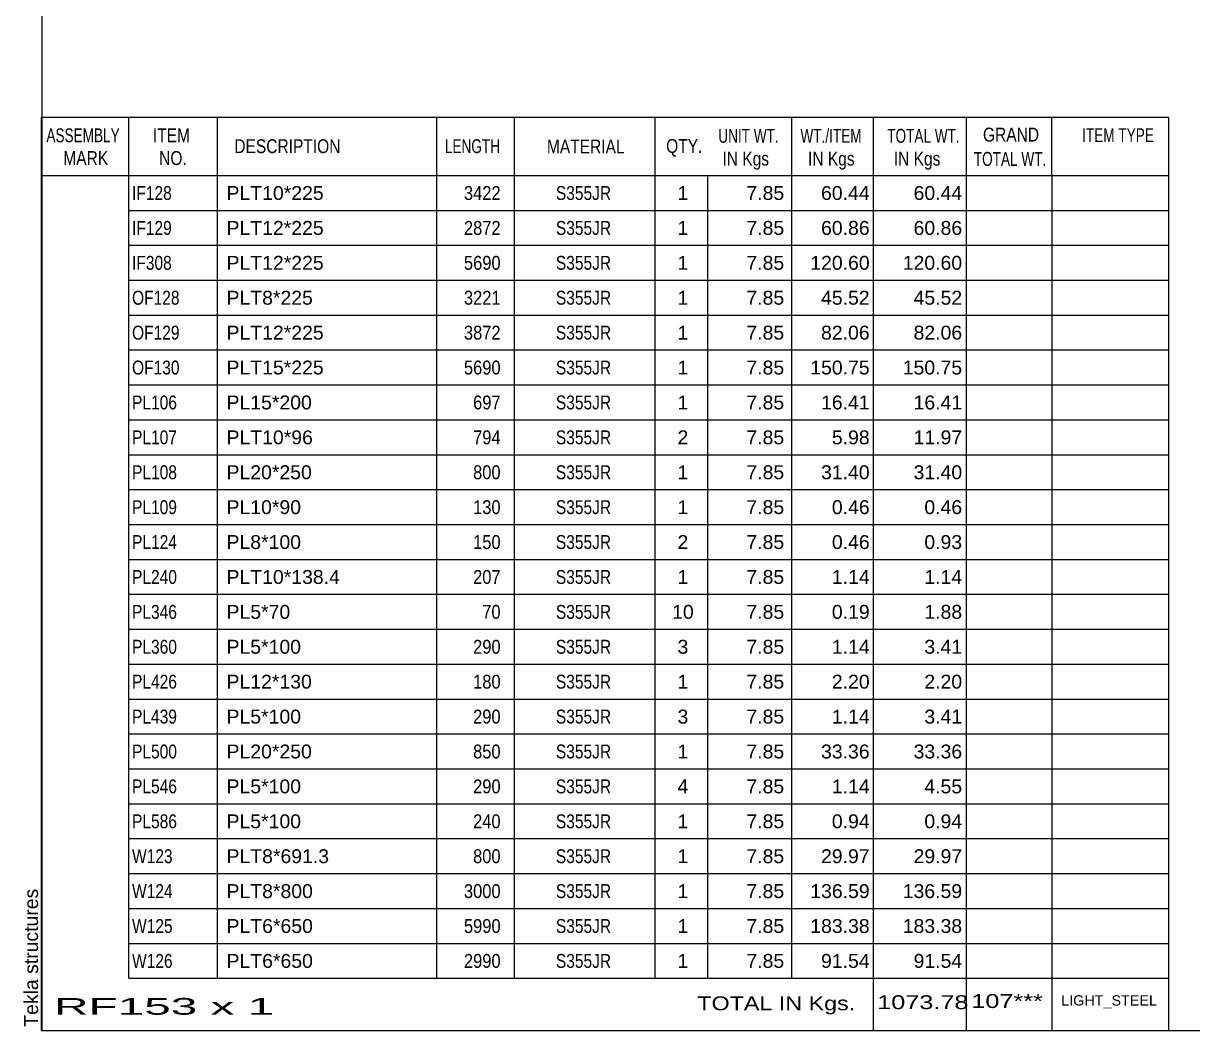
# Model space of a CAD drawing. Header units: millimetres. Extents: x -1026 to -624, y -190 to 87.
# Drawn here: x -1026 to -865.3, y -190.2 to -51.7 of the extents above; entities that cross this region are included whole.
import ezdxf

# ---------------------------------------------------------------- set-up
doc = ezdxf.new("R2010")
doc.units = ezdxf.units.MM
doc.styles.add('Arial', font='ARIAL.TTF', dxfattribs={"height": 0.2})

# ---------------------------------------------------------------- blocks, each defined once
blk = doc.blocks.new('Unknown-624476444-1210')
at = {"color": 5, "linetype": 'Continuous'}
for p, q in [((-1023.51, 86.8), (-1023.51, -190.2)), ((-1023.51, -190.2), (-623.51, -190.2))]:
    blk.add_line(p, q, dxfattribs=at)
at = {"color": 174, "linetype": 'Continuous', "style": 'Arial'}
blk.add_text('Tekla structures', height=1.9102, rotation=90, dxfattribs=at).set_placement((-1024.01, -189.7))
blk = doc.blocks.new('CBS_BOM-624476444-7797')
at = {"color": 7, "linetype": 'Continuous'}
for p, q in [((-1023.55, -72.63), (-1023.55, -64.63)), ((-1023.54, -64.63), (-868.62, -64.63)), ((-1011.55, -72.63), (-1011.55, -64.63)), ((-999.36, -72.63), (-999.36, -64.63)), ((-969.19, -72.63), (-969.19, -64.63)), ((-958.51, -72.63), (-958.51, -64.63)), ((-939.19, -72.63), (-939.19, -64.63)), ((-920.39, -72.63), (-920.39, -64.63)), ((-909.18, -72.63), (-909.18, -64.63)), ((-896.4, -72.63), (-896.4, -64.63)), ((-884.65, -72.63), (-884.65, -64.63)), ((-868.62, -64.64), (-868.63, -72.62)), ((-1023.55, -72.63), (-868.62, -72.63)), ((-1023.55, -77.43), (-1023.55, -72.63)), ((-1011.55, -77.43), (-1011.55, -72.63)), ((-999.36, -77.43), (-999.36, -72.63)), ((-969.19, -77.43), (-969.19, -72.63)), ((-958.51, -77.43), (-958.51, -72.63)), ((-939.19, -77.43), (-939.19, -72.63)), ((-931.93, -77.43), (-931.93, -72.63)), ((-920.39, -77.43), (-920.39, -72.63)), ((-909.18, -77.43), (-909.18, -72.63)), ((-896.4, -77.43), (-896.4, -72.63)), ((-884.63, -77.43), (-884.63, -72.63)), ((-868.62, -72.64), (-868.62, -77.43)), ((-1023.55, -82.23), (-1023.55, -77.43)), ((-1011.55, -77.43), (-868.62, -77.43)), ((-1011.55, -82.23), (-1011.55, -77.43)), ((-999.36, -82.23), (-999.36, -77.43)), ((-969.19, -82.23), (-969.19, -77.43)), ((-958.51, -82.23), (-958.51, -77.43)), ((-939.19, -82.23), (-939.19, -77.43)), ((-931.93, -82.23), (-931.93, -77.43)), ((-920.39, -82.23), (-920.39, -77.43)), ((-909.18, -82.23), (-909.18, -77.43)), ((-896.4, -82.23), (-896.4, -77.43)), ((-884.63, -82.23), (-884.63, -77.43)), ((-868.62, -77.44), (-868.62, -82.23)), ((-1023.55, -87.03), (-1023.55, -82.23)), ((-1011.55, -82.23), (-868.62, -82.23)), ((-1011.55, -87.03), (-1011.55, -82.23)), ((-999.36, -87.03), (-999.36, -82.23)), ((-969.19, -87.03), (-969.19, -82.23)), ((-958.51, -87.03), (-958.51, -82.23)), ((-939.19, -87.03), (-939.19, -82.23)), ((-931.93, -87.03), (-931.93, -82.23)), ((-920.39, -87.03), (-920.39, -82.23)), ((-909.18, -87.03), (-909.18, -82.23)), ((-896.4, -87.03), (-896.4, -82.23)), ((-884.63, -87.03), (-884.63, -82.23)), ((-868.62, -82.24), (-868.62, -87.03)), ((-1023.55, -91.83), (-1023.55, -87.03)), ((-1011.55, -87.03), (-868.62, -87.03)), ((-1011.55, -91.83), (-1011.55, -87.03)), ((-999.36, -91.83), (-999.36, -87.03)), ((-969.19, -91.83), (-969.19, -87.03)), ((-958.51, -91.83), (-958.51, -87.03)), ((-939.19, -91.83), (-939.19, -87.03)), ((-931.93, -91.83), (-931.93, -87.03)), ((-920.39, -91.83), (-920.39, -87.03)), ((-909.18, -91.83), (-909.18, -87.03)), ((-896.4, -91.83), (-896.4, -87.03)), ((-884.63, -91.83), (-884.63, -87.03)), ((-868.62, -87.04), (-868.62, -91.83)), ((-1023.55, -96.63), (-1023.55, -91.83)), ((-1011.55, -91.83), (-868.62, -91.83)), ((-1011.55, -96.63), (-1011.55, -91.83)), ((-999.36, -96.63), (-999.36, -91.83)), ((-969.19, -96.63), (-969.19, -91.83)), ((-958.51, -96.63), (-958.51, -91.83)), ((-939.19, -96.63), (-939.19, -91.83)), ((-931.93, -96.63), (-931.93, -91.83)), ((-920.39, -96.63), (-920.39, -91.83)), ((-909.18, -96.63), (-909.18, -91.83)), ((-896.4, -96.63), (-896.4, -91.83)), ((-884.63, -96.63), (-884.63, -91.83)), ((-868.62, -91.84), (-868.62, -96.63)), ((-1023.55, -101.43), (-1023.55, -96.63)), ((-1011.55, -96.63), (-868.62, -96.63)), ((-1011.55, -101.43), (-1011.55, -96.63)), ((-999.36, -101.43), (-999.36, -96.63)), ((-969.19, -101.43), (-969.19, -96.63)), ((-958.51, -101.43), (-958.51, -96.63)), ((-939.19, -101.43), (-939.19, -96.63)), ((-931.93, -101.43), (-931.93, -96.63)), ((-920.39, -101.43), (-920.39, -96.63)), ((-909.18, -101.43), (-909.18, -96.63)), ((-896.4, -101.43), (-896.4, -96.63)), ((-884.63, -101.43), (-884.63, -96.63)), ((-868.62, -96.64), (-868.62, -101.43)), ((-1023.55, -106.23), (-1023.55, -101.43)), ((-1011.55, -101.43), (-868.62, -101.43)), ((-1011.55, -106.23), (-1011.55, -101.43)), ((-999.36, -106.23), (-999.36, -101.43)), ((-969.19, -106.23), (-969.19, -101.43)), ((-958.51, -106.23), (-958.51, -101.43)), ((-939.19, -106.23), (-939.19, -101.43)), ((-931.93, -106.23), (-931.93, -101.43)), ((-920.39, -106.23), (-920.39, -101.43)), ((-909.18, -106.23), (-909.18, -101.43)), ((-896.4, -106.23), (-896.4, -101.43)), ((-884.63, -106.23), (-884.63, -101.43)), ((-868.62, -101.44), (-868.62, -106.23)), ((-1023.55, -111.03), (-1023.55, -106.23)), ((-1011.55, -106.23), (-868.62, -106.23)), ((-1011.55, -111.03), (-1011.55, -106.23)), ((-999.36, -111.03), (-999.36, -106.23)), ((-969.19, -111.03), (-969.19, -106.23)), ((-958.51, -111.03), (-958.51, -106.23)), ((-939.19, -111.03), (-939.19, -106.23)), ((-931.93, -111.03), (-931.93, -106.23)), ((-920.39, -111.03), (-920.39, -106.23)), ((-909.18, -111.03), (-909.18, -106.23)), ((-896.4, -111.03), (-896.4, -106.23)), ((-884.63, -111.03), (-884.63, -106.23)), ((-868.62, -106.24), (-868.62, -111.03)), ((-1023.55, -115.83), (-1023.55, -111.03)), ((-1011.55, -111.03), (-868.62, -111.03)), ((-1011.55, -115.83), (-1011.55, -111.03)), ((-999.36, -115.83), (-999.36, -111.03)), ((-969.19, -115.83), (-969.19, -111.03)), ((-958.51, -115.83), (-958.51, -111.03)), ((-939.19, -115.83), (-939.19, -111.03)), ((-931.93, -115.83), (-931.93, -111.03)), ((-920.39, -115.83), (-920.39, -111.03)), ((-909.18, -115.83), (-909.18, -111.03)), ((-896.4, -115.83), (-896.4, -111.03)), ((-884.63, -115.83), (-884.63, -111.03)), ((-868.62, -111.04), (-868.62, -115.83)), ((-1023.55, -120.63), (-1023.55, -115.83)), ((-1011.55, -115.83), (-868.62, -115.83)), ((-1011.55, -120.63), (-1011.55, -115.83)), ((-999.36, -120.63), (-999.36, -115.83)), ((-969.19, -120.63), (-969.19, -115.83)), ((-958.51, -120.63), (-958.51, -115.83)), ((-939.19, -120.63), (-939.19, -115.83)), ((-931.93, -120.63), (-931.93, -115.83)), ((-920.39, -120.63), (-920.39, -115.83)), ((-909.18, -120.63), (-909.18, -115.83)), ((-896.4, -120.63), (-896.4, -115.83)), ((-884.63, -120.63), (-884.63, -115.83)), ((-868.62, -115.84), (-868.62, -120.63)), ((-1023.55, -125.43), (-1023.55, -120.63)), ((-1011.55, -120.63), (-868.62, -120.63)), ((-1011.55, -125.43), (-1011.55, -120.63)), ((-999.36, -125.43), (-999.36, -120.63)), ((-969.19, -125.43), (-969.19, -120.63)), ((-958.51, -125.43), (-958.51, -120.63)), ((-939.19, -125.43), (-939.19, -120.63)), ((-931.93, -125.43), (-931.93, -120.63)), ((-920.39, -125.43), (-920.39, -120.63)), ((-909.18, -125.43), (-909.18, -120.63)), ((-896.4, -125.43), (-896.4, -120.63)), ((-884.63, -125.43), (-884.63, -120.63)), ((-868.62, -120.64), (-868.62, -125.43)), ((-1023.55, -130.23), (-1023.55, -125.43)), ((-1011.55, -125.43), (-868.62, -125.43)), ((-1011.55, -130.23), (-1011.55, -125.43)), ((-999.36, -130.23), (-999.36, -125.43)), ((-969.19, -130.23), (-969.19, -125.43)), ((-958.51, -130.23), (-958.51, -125.43)), ((-939.19, -130.23), (-939.19, -125.43)), ((-931.93, -130.23), (-931.93, -125.43)), ((-920.39, -130.23), (-920.39, -125.43)), ((-909.18, -130.23), (-909.18, -125.43)), ((-896.4, -130.23), (-896.4, -125.43)), ((-884.63, -130.23), (-884.63, -125.43)), ((-868.62, -125.44), (-868.62, -130.23)), ((-1023.55, -135.03), (-1023.55, -130.23)), ((-1011.55, -130.23), (-868.62, -130.23)), ((-1011.55, -135.03), (-1011.55, -130.23)), ((-999.36, -135.03), (-999.36, -130.23)), ((-969.19, -135.03), (-969.19, -130.23)), ((-958.51, -135.03), (-958.51, -130.23)), ((-939.19, -135.03), (-939.19, -130.23)), ((-931.93, -135.03), (-931.93, -130.23)), ((-920.39, -135.03), (-920.39, -130.23)), ((-909.18, -135.03), (-909.18, -130.23)), ((-896.4, -135.03), (-896.4, -130.23)), ((-884.63, -135.03), (-884.63, -130.23)), ((-868.62, -130.24), (-868.62, -135.03)), ((-1023.55, -139.83), (-1023.55, -135.03)), ((-1011.55, -135.03), (-868.62, -135.03)), ((-1011.55, -139.83), (-1011.55, -135.03)), ((-999.36, -139.83), (-999.36, -135.03)), ((-969.19, -139.83), (-969.19, -135.03)), ((-958.51, -139.83), (-958.51, -135.03)), ((-939.19, -139.83), (-939.19, -135.03)), ((-931.93, -139.83), (-931.93, -135.03)), ((-920.39, -139.83), (-920.39, -135.03)), ((-909.18, -139.83), (-909.18, -135.03)), ((-896.4, -139.83), (-896.4, -135.03)), ((-884.63, -139.83), (-884.63, -135.03)), ((-868.62, -135.04), (-868.62, -139.83)), ((-1023.55, -144.63), (-1023.55, -139.83)), ((-1011.55, -139.83), (-868.62, -139.83)), ((-1011.55, -144.63), (-1011.55, -139.83)), ((-999.36, -144.63), (-999.36, -139.83)), ((-969.19, -144.63), (-969.19, -139.83)), ((-958.51, -144.63), (-958.51, -139.83)), ((-939.19, -144.63), (-939.19, -139.83)), ((-931.93, -144.63), (-931.93, -139.83)), ((-920.39, -144.63), (-920.39, -139.83)), ((-909.18, -144.63), (-909.18, -139.83)), ((-896.4, -144.63), (-896.4, -139.83)), ((-884.63, -144.63), (-884.63, -139.83)), ((-868.62, -139.84), (-868.62, -144.63)), ((-1023.55, -149.43), (-1023.55, -144.63)), ((-1011.55, -144.63), (-868.62, -144.63)), ((-1011.55, -149.43), (-1011.55, -144.63)), ((-999.36, -149.43), (-999.36, -144.63)), ((-969.19, -149.43), (-969.19, -144.63)), ((-958.51, -149.43), (-958.51, -144.63)), ((-939.19, -149.43), (-939.19, -144.63)), ((-931.93, -149.43), (-931.93, -144.63)), ((-920.39, -149.43), (-920.39, -144.63)), ((-909.18, -149.43), (-909.18, -144.63)), ((-896.4, -149.43), (-896.4, -144.63)), ((-884.63, -149.43), (-884.63, -144.63)), ((-868.62, -144.64), (-868.62, -149.43)), ((-1023.55, -154.23), (-1023.55, -149.43)), ((-1011.55, -149.43), (-868.62, -149.43)), ((-1011.55, -154.23), (-1011.55, -149.43)), ((-999.36, -154.23), (-999.36, -149.43)), ((-969.19, -154.23), (-969.19, -149.43)), ((-958.51, -154.23), (-958.51, -149.43)), ((-939.19, -154.23), (-939.19, -149.43)), ((-931.93, -154.23), (-931.93, -149.43)), ((-920.39, -154.23), (-920.39, -149.43)), ((-909.18, -154.23), (-909.18, -149.43)), ((-896.4, -154.23), (-896.4, -149.43)), ((-884.63, -154.23), (-884.63, -149.43)), ((-868.62, -149.44), (-868.62, -154.23)), ((-1023.55, -159.03), (-1023.55, -154.23)), ((-1011.55, -154.23), (-868.62, -154.23)), ((-1011.55, -159.03), (-1011.55, -154.23)), ((-999.36, -159.03), (-999.36, -154.23)), ((-969.19, -159.03), (-969.19, -154.23)), ((-958.51, -159.03), (-958.51, -154.23)), ((-939.19, -159.03), (-939.19, -154.23)), ((-931.93, -159.03), (-931.93, -154.23)), ((-920.39, -159.03), (-920.39, -154.23)), ((-909.18, -159.03), (-909.18, -154.23)), ((-896.4, -159.03), (-896.4, -154.23)), ((-884.63, -159.03), (-884.63, -154.23)), ((-868.62, -154.24), (-868.62, -159.03)), ((-1023.55, -163.83), (-1023.55, -159.03)), ((-1011.55, -159.03), (-868.62, -159.03)), ((-1011.55, -163.83), (-1011.55, -159.03)), ((-999.36, -163.83), (-999.36, -159.03)), ((-969.19, -163.83), (-969.19, -159.03)), ((-958.51, -163.83), (-958.51, -159.03)), ((-939.19, -163.83), (-939.19, -159.03)), ((-931.93, -163.83), (-931.93, -159.03)), ((-920.39, -163.83), (-920.39, -159.03)), ((-909.18, -163.83), (-909.18, -159.03)), ((-896.4, -163.83), (-896.4, -159.03)), ((-884.63, -163.83), (-884.63, -159.03)), ((-868.62, -159.04), (-868.62, -163.83)), ((-1023.55, -168.63), (-1023.55, -163.83)), ((-1011.55, -163.83), (-868.62, -163.83)), ((-1011.55, -168.63), (-1011.55, -163.83)), ((-999.36, -168.63), (-999.36, -163.83)), ((-969.19, -168.63), (-969.19, -163.83)), ((-958.51, -168.63), (-958.51, -163.83)), ((-939.19, -168.63), (-939.19, -163.83)), ((-931.93, -168.63), (-931.93, -163.83)), ((-920.39, -168.63), (-920.39, -163.83)), ((-909.18, -168.63), (-909.18, -163.83)), ((-896.4, -168.63), (-896.4, -163.83)), ((-884.63, -168.63), (-884.63, -163.83)), ((-868.62, -163.84), (-868.62, -168.63)), ((-1023.55, -173.43), (-1023.55, -168.63)), ((-1011.55, -168.63), (-868.62, -168.63)), ((-1011.55, -173.43), (-1011.55, -168.63)), ((-999.36, -173.43), (-999.36, -168.63)), ((-969.19, -173.43), (-969.19, -168.63)), ((-958.51, -173.43), (-958.51, -168.63)), ((-939.19, -173.43), (-939.19, -168.63)), ((-931.93, -173.43), (-931.93, -168.63)), ((-920.39, -173.43), (-920.39, -168.63)), ((-909.18, -173.43), (-909.18, -168.63)), ((-896.4, -173.43), (-896.4, -168.63)), ((-884.63, -173.43), (-884.63, -168.63)), ((-868.62, -168.64), (-868.62, -173.43)), ((-1023.55, -178.23), (-1023.55, -173.43)), ((-1011.55, -173.43), (-868.62, -173.43)), ((-1011.55, -178.23), (-1011.55, -173.43)), ((-999.36, -178.23), (-999.36, -173.43)), ((-969.19, -178.23), (-969.19, -173.43)), ((-958.51, -178.23), (-958.51, -173.43)), ((-939.19, -178.23), (-939.19, -173.43)), ((-931.93, -178.23), (-931.93, -173.43)), ((-920.39, -178.23), (-920.39, -173.43)), ((-909.18, -178.23), (-909.18, -173.43)), ((-896.4, -178.23), (-896.4, -173.43)), ((-884.63, -178.23), (-884.63, -173.43)), ((-868.62, -173.44), (-868.62, -178.23)), ((-1023.55, -183.03), (-1023.55, -178.23)), ((-1011.55, -178.23), (-868.62, -178.23)), ((-1011.55, -183.03), (-1011.55, -178.23)), ((-999.36, -183.03), (-999.36, -178.23)), ((-969.19, -183.03), (-969.19, -178.23)), ((-958.51, -183.03), (-958.51, -178.23)), ((-939.19, -183.03), (-939.19, -178.23)), ((-931.93, -183.03), (-931.93, -178.23)), ((-920.39, -183.03), (-920.39, -178.23)), ((-909.18, -183.03), (-909.18, -178.23)), ((-896.4, -183.03), (-896.4, -178.23)), ((-884.63, -183.03), (-884.63, -178.23)), ((-868.62, -178.24), (-868.62, -183.03)), ((-1023.55, -190.23), (-1023.55, -183.05)), ((-1011.55, -183.03), (-868.62, -183.03)), ((-909.18, -190.23), (-909.18, -183.05)), ((-896.4, -190.23), (-896.4, -183.05)), ((-884.59, -190.23), (-884.59, -183.05)), ((-868.62, -183.03), (-868.62, -190.23)), ((-1023.55, -190.23), (-868.62, -190.23))]:
    blk.add_line(p, q, dxfattribs=at)
at = {"color": 3, "linetype": 'Continuous', "style": 'Arial'}
for s, height, width, p in [('ASSEMBLY', 1.91, 0.7, (-1022.86, -68.06)), ('ITEM', 1.91, 0.8, (-1008.22, -68.06)), ('UNIT WT.', 1.91, 0.7, (-930.5, -68.13)), ('WT./ITEM', 1.91, 0.7, (-919.21, -68.13)), ('TOTAL WT.', 1.91, 0.7, (-907.28, -68.13)), ('GRAND', 1.91, 0.8, (-894.12, -67.97)), ('ITEM TYPE', 1.91, 0.7, (-880.49, -68.05)), ('DESCRIPTION', 1.9102, 0.8, (-997.03, -69.56)), ('LENGTH', 1.91, 0.7, (-968.09, -69.56)), ('MATERIAL', 1.91, 0.8, (-954.06, -69.61)), ('QTY.', 1.91, 0.8, (-937.67, -69.53)), ('MARK', 1.91, 0.8, (-1020.54, -71.19)), ('NO.', 1.91, 0.8, (-1007.36, -71.19)), ('IN Kgs', 1.91, 0.8, (-929.93, -71.27)), ('IN Kgs', 1.91, 0.8, (-918.17, -71.27)), ('IN Kgs', 1.91, 0.8, (-906.38, -71.27)), ('TOTAL WT.', 1.91, 0.7, (-895.38, -71.31))]:
    blk.add_text(s, height=height, dxfattribs=dict(at, width=width)).set_placement(p)
at = {"color": 7, "linetype": 'Continuous', "style": 'Arial'}
for s, width, p in [('IF128', 0.8, (-1011.09, -76)), ('3422', 0.85, (-965.47, -76)), ('S355JR', 0.8, (-952.83, -76)), ('IF129', 0.8, (-1011.09, -80.8)), ('2872', 0.85, (-965.47, -80.8)), ('S355JR', 0.8, (-952.83, -80.8)), ('IF308', 0.8, (-1011.09, -85.6)), ('5690', 0.85, (-965.47, -85.6)), ('S355JR', 0.8, (-952.83, -85.6)), ('OF128', 0.8, (-1011.09, -90.4)), ('3221', 0.85, (-965.47, -90.4)), ('S355JR', 0.8, (-952.83, -90.4)), ('OF129', 0.8, (-1011.09, -95.2)), ('3872', 0.85, (-965.47, -95.2)), ('S355JR', 0.8, (-952.83, -95.2)), ('OF130', 0.8, (-1011.09, -100)), ('5690', 0.85, (-965.47, -100)), ('S355JR', 0.8, (-952.83, -100)), ('PL106', 0.8, (-1011.09, -104.8)), ('697', 0.85, (-964.21, -104.8)), ('S355JR', 0.8, (-952.83, -104.8)), ('PL107', 0.8, (-1011.09, -109.6)), ('794', 0.85, (-964.21, -109.6)), ('S355JR', 0.8, (-952.83, -109.6)), ('PL108', 0.8, (-1011.09, -114.4)), ('800', 0.85, (-964.21, -114.4)), ('S355JR', 0.8, (-952.83, -114.4)), ('PL109', 0.8, (-1011.09, -119.2)), ('130', 0.85, (-964.21, -119.2)), ('S355JR', 0.8, (-952.83, -119.2)), ('PL124', 0.8, (-1011.09, -124)), ('150', 0.85, (-964.21, -124)), ('S355JR', 0.8, (-952.83, -124)), ('PL240', 0.8, (-1011.09, -128.8)), ('207', 0.85, (-964.21, -128.8)), ('S355JR', 0.8, (-952.83, -128.8)), ('PL346', 0.8, (-1011.09, -133.6)), ('70', 0.85, (-962.95, -133.6)), ('S355JR', 0.8, (-952.83, -133.6)), ('PL360', 0.8, (-1011.09, -138.4)), ('290', 0.85, (-964.21, -138.4)), ('S355JR', 0.8, (-952.83, -138.4)), ('PL426', 0.8, (-1011.09, -143.2)), ('180', 0.85, (-964.21, -143.2)), ('S355JR', 0.8, (-952.83, -143.2)), ('PL439', 0.8, (-1011.09, -148)), ('290', 0.85, (-964.21, -148)), ('S355JR', 0.8, (-952.83, -148)), ('PL500', 0.8, (-1011.09, -152.8)), ('850', 0.85, (-964.21, -152.8)), ('S355JR', 0.8, (-952.83, -152.8)), ('PL546', 0.8, (-1011.09, -157.6)), ('290', 0.85, (-964.21, -157.6)), ('S355JR', 0.8, (-952.83, -157.6)), ('PL586', 0.8, (-1011.09, -162.4)), ('240', 0.85, (-964.21, -162.4)), ('S355JR', 0.8, (-952.83, -162.4)), ('W123', 0.8, (-1011.09, -167.2)), ('800', 0.85, (-964.21, -167.2)), ('S355JR', 0.8, (-952.83, -167.2)), ('W124', 0.8, (-1011.09, -172)), ('3000', 0.85, (-965.47, -172)), ('S355JR', 0.8, (-952.83, -172)), ('W125', 0.8, (-1011.09, -176.8)), ('5990', 0.85, (-965.47, -176.8)), ('S355JR', 0.8, (-952.83, -176.8)), ('W126', 0.8, (-1011.09, -181.6)), ('2990', 0.85, (-965.47, -181.6)), ('S355JR', 0.8, (-952.83, -181.6))]:
    blk.add_text(s, height=1.91, dxfattribs=dict(at, width=width)).set_placement(p)
for s, height, p in [('PLT10*225', 1.91, (-998.1, -76)), ('1', 1.91, (-936.11, -76)), ('7.85', 1.91, (-926.64, -76)), ('60.44', 1.91, (-916.38, -76)), ('60.44', 1.91, (-903.66, -76)), ('PLT12*225', 1.91, (-998.1, -80.8)), ('1', 1.91, (-936.11, -80.8)), ('7.85', 1.91, (-926.64, -80.8)), ('60.86', 1.91, (-916.38, -80.8)), ('60.86', 1.91, (-903.66, -80.8)), ('PLT12*225', 1.91, (-998.1, -85.6)), ('1', 1.91, (-936.11, -85.6)), ('7.85', 1.91, (-926.64, -85.6)), ('120.60', 1.91, (-917.86, -85.6)), ('120.60', 1.91, (-905.15, -85.6)), ('PLT8*225', 1.91, (-998.1, -90.4)), ('1', 1.91, (-936.11, -90.4)), ('7.85', 1.91, (-926.64, -90.4)), ('45.52', 1.91, (-916.38, -90.4)), ('45.52', 1.91, (-903.66, -90.4)), ('PLT12*225', 1.91, (-998.1, -95.2)), ('1', 1.91, (-936.11, -95.2)), ('7.85', 1.91, (-926.64, -95.2)), ('82.06', 1.91, (-916.38, -95.2)), ('82.06', 1.91, (-903.66, -95.2)), ('PLT15*225', 1.91, (-998.1, -100)), ('1', 1.91, (-936.11, -100)), ('7.85', 1.91, (-926.64, -100)), ('150.75', 1.91, (-917.86, -100)), ('150.75', 1.91, (-905.15, -100)), ('PL15*200', 1.91, (-998.1, -104.8)), ('7.85', 1.91, (-926.64, -104.8)), ('16.41', 1.91, (-916.38, -104.8)), ('16.41', 1.91, (-903.66, -104.8)), ('1', 1.91, (-936.11, -104.8)), ('PLT10*96', 1.91, (-998.1, -109.6)), ('2', 1.91, (-936.11, -109.6)), ('7.85', 1.91, (-926.64, -109.6)), ('5.98', 1.91, (-914.89, -109.6)), ('11.97', 1.91, (-903.66, -109.6)), ('PL20*250', 1.91, (-998.1, -114.4)), ('1', 1.91, (-936.11, -114.4)), ('7.85', 1.91, (-926.64, -114.4)), ('31.40', 1.91, (-916.38, -114.4)), ('31.40', 1.91, (-903.66, -114.4)), ('PL10*90', 1.91, (-998.1, -119.2)), ('1', 1.91, (-936.11, -119.2)), ('7.85', 1.91, (-926.64, -119.2)), ('0.46', 1.91, (-914.89, -119.2)), ('0.46', 1.91, (-902.18, -119.2)), ('PL8*100', 1.91, (-998.1, -124)), ('2', 1.91, (-936.11, -124)), ('7.85', 1.91, (-926.64, -124)), ('0.46', 1.91, (-914.89, -124)), ('0.93', 1.91, (-902.18, -124)), ('PLT10*138.4', 1.9102, (-998.1, -128.8)), ('1', 1.91, (-936.11, -128.8)), ('7.85', 1.91, (-926.64, -128.8)), ('1.14', 1.91, (-914.89, -128.8)), ('1.14', 1.91, (-902.18, -128.8)), ('PL5*70', 1.91, (-998.1, -133.6)), ('10', 1.91, (-936.85, -133.6)), ('7.85', 1.91, (-926.64, -133.6)), ('0.19', 1.91, (-914.89, -133.6)), ('1.88', 1.91, (-902.18, -133.6)), ('PL5*100', 1.91, (-998.1, -138.4)), ('3', 1.91, (-936.11, -138.4)), ('7.85', 1.91, (-926.64, -138.4)), ('1.14', 1.91, (-914.89, -138.4)), ('3.41', 1.91, (-902.18, -138.4)), ('PL12*130', 1.91, (-998.1, -143.2)), ('1', 1.91, (-936.11, -143.2)), ('7.85', 1.91, (-926.64, -143.2)), ('2.20', 1.91, (-914.89, -143.2)), ('2.20', 1.91, (-902.18, -143.2)), ('PL5*100', 1.91, (-998.1, -148)), ('3', 1.91, (-936.11, -148)), ('7.85', 1.91, (-926.64, -148)), ('1.14', 1.91, (-914.89, -148)), ('3.41', 1.91, (-902.18, -148)), ('PL20*250', 1.91, (-998.1, -152.8)), ('1', 1.91, (-936.11, -152.8)), ('7.85', 1.91, (-926.64, -152.8)), ('33.36', 1.91, (-916.38, -152.8)), ('33.36', 1.91, (-903.66, -152.8)), ('PL5*100', 1.91, (-998.1, -157.6)), ('4', 1.91, (-936.11, -157.6)), ('7.85', 1.91, (-926.64, -157.6)), ('1.14', 1.91, (-914.89, -157.6)), ('4.55', 1.91, (-902.18, -157.6)), ('PL5*100', 1.91, (-998.1, -162.4)), ('1', 1.91, (-936.11, -162.4)), ('7.85', 1.91, (-926.64, -162.4)), ('0.94', 1.91, (-914.89, -162.4)), ('0.94', 1.91, (-902.18, -162.4)), ('PLT8*691.3', 1.91, (-998.1, -167.2)), ('1', 1.91, (-936.11, -167.2)), ('7.85', 1.91, (-926.64, -167.2)), ('29.97', 1.91, (-916.38, -167.2)), ('29.97', 1.91, (-903.66, -167.2)), ('PLT8*800', 1.91, (-998.1, -172)), ('1', 1.91, (-936.11, -172)), ('7.85', 1.91, (-926.64, -172)), ('136.59', 1.91, (-917.86, -172)), ('136.59', 1.91, (-905.15, -172)), ('PLT6*650', 1.91, (-998.1, -176.8)), ('1', 1.91, (-936.11, -176.8)), ('7.85', 1.91, (-926.64, -176.8)), ('183.38', 1.91, (-917.86, -176.8)), ('183.38', 1.91, (-905.15, -176.8)), ('PLT6*650', 1.91, (-998.1, -181.6)), ('1', 1.91, (-936.11, -181.6)), ('7.85', 1.91, (-926.64, -181.6)), ('91.54', 1.91, (-916.38, -181.6)), ('91.54', 1.91, (-903.66, -181.6))]:
    blk.add_text(s, height=height, dxfattribs=at).set_placement(p)
at = {"color": 6, "linetype": 'Continuous', "style": 'Arial'}
for s, height, width, p in [('RF153 x 1', 2.292, 2.05, (-1021.82, -188.04)), ('TOTAL IN Kgs.', 1.9102, 1.2, (-933.39, -187.43)), ('1073.78', 1.91, 1.3, (-908.66, -187.28)), ('107***', 1.91, 1.3, (-895.72, -187.12))]:
    blk.add_text(s, height=height, dxfattribs=dict(at, width=width)).set_placement(p)
blk.add_text('LIGHT_STEEL', height=1.4135, dxfattribs=at).set_placement((-883.37, -186.78))

msp = doc.modelspace()

# ---------------------------------------------------------------- block references
for name in ['Unknown-624476444-1210', 'CBS_BOM-624476444-7797']:
    msp.add_blockref(name, (0, 0))

doc.saveas('drawing.dxf')
